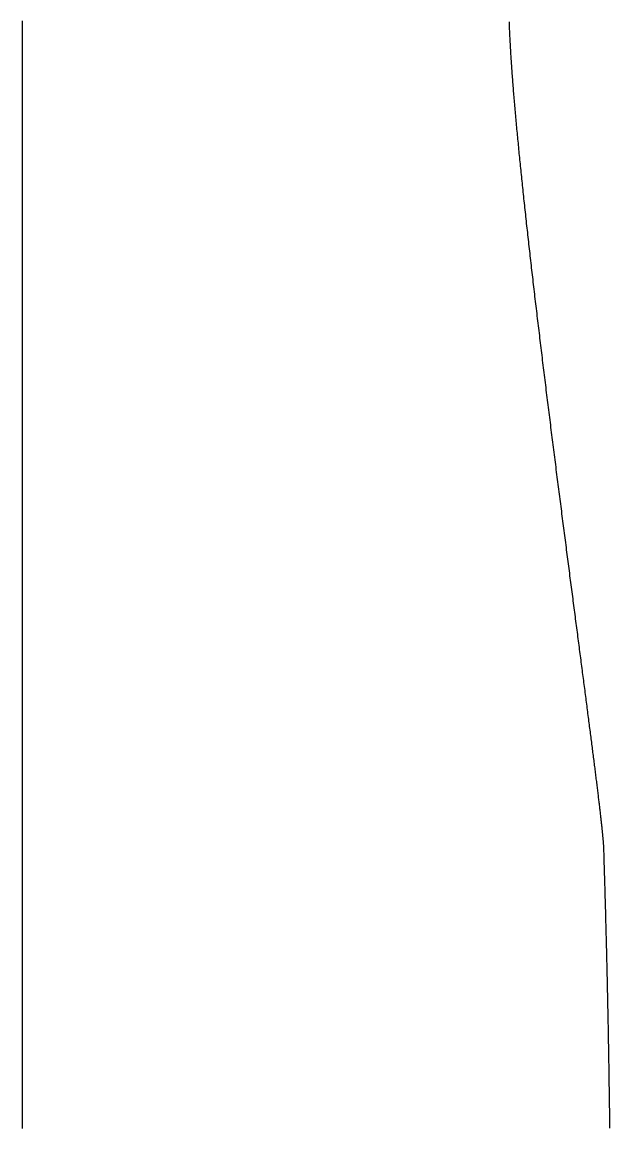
# Model space of a CAD drawing. Header units: metres. Extents: x -47 to 47, y -108 to 108.
# Drawn here: x -47.36 to -30.77, y -14.98 to 16.19 of the extents above; entities that cross this region are included whole.
import ezdxf

# ---------------------------------------------------------------- set-up
doc = ezdxf.new("R2010")
doc.units = ezdxf.units.M

msp = doc.modelspace()

# ---------------------------------------------------------------- linework, layer by layer
for points in [[(-47.362, 16.226), (-47.362, 16.176), (-47.362, 16.126), (-47.362, 16.076), (-47.362, 16.026), (-47.362, 15.976), (-47.362, 15.926), (-47.362, 15.876), (-47.362, 15.826), (-47.362, 15.776), (-47.362, 15.726), (-47.362, 15.676), (-47.362, 15.626), (-47.362, 15.576), (-47.362, 15.526), (-47.362, 15.476), (-47.362, 15.426), (-47.362, 15.376), (-47.362, 15.326), (-47.362, 15.276), (-47.362, 15.226), (-47.362, 15.176), (-47.362, 15.126), (-47.362, 15.076), (-47.362, 15.026), (-47.362, 14.976), (-47.362, 14.926), (-47.362, 14.876), (-47.362, 14.826), (-47.362, 14.776), (-47.362, 14.726), (-47.362, 14.676), (-47.362, 14.626), (-47.362, 14.576), (-47.362, 14.526), (-47.362, 14.476), (-47.362, 14.426), (-47.362, 14.376), (-47.362, 14.326), (-47.362, 14.276), (-47.362, 14.226), (-47.362, 14.176), (-47.362, 14.126), (-47.362, 14.076), (-47.362, 14.026), (-47.362, 13.976), (-47.362, 13.926), (-47.362, 13.876), (-47.362, 13.826), (-47.362, 13.776), (-47.362, 13.726), (-47.362, 13.676), (-47.362, 13.626), (-47.362, 13.576), (-47.362, 13.526), (-47.362, 13.476), (-47.362, 13.426), (-47.362, 13.376), (-47.362, 13.326), (-47.362, 13.276), (-47.362, 13.226), (-47.362, 13.176), (-47.362, 13.126), (-47.362, 13.076), (-47.362, 13.026), (-47.362, 12.976), (-47.362, 12.926), (-47.362, 12.876), (-47.362, 12.826), (-47.362, 12.776), (-47.362, 12.726), (-47.362, 12.676), (-47.362, 12.626), (-47.362, 12.576), (-47.362, 12.526), (-47.362, 12.476), (-47.362, 12.426), (-47.362, 12.376), (-47.362, 12.326), (-47.362, 12.276), (-47.362, 12.226), (-47.362, 12.176), (-47.362, 12.126), (-47.362, 12.076), (-47.362, 12.026), (-47.362, 11.976), (-47.362, 11.926), (-47.362, 11.876), (-47.362, 11.826), (-47.362, 11.776), (-47.362, 11.726), (-47.362, 11.676), (-47.362, 11.626), (-47.362, 11.576), (-47.362, 11.526), (-47.362, 11.476), (-47.362, 11.426), (-47.362, 11.376), (-47.362, 11.326), (-47.362, 11.276), (-47.362, 11.226), (-47.362, 11.176), (-47.362, 11.126), (-47.362, 11.076), (-47.362, 11.026), (-47.362, 10.976), (-47.362, 10.926), (-47.362, 10.876), (-47.362, 10.826), (-47.362, 10.776), (-47.362, 10.726), (-47.362, 10.676), (-47.362, 10.626), (-47.362, 10.576), (-47.362, 10.526), (-47.362, 10.476), (-47.362, 10.426), (-47.362, 10.376), (-47.362, 10.326), (-47.362, 10.276), (-47.362, 10.226), (-47.362, 10.176), (-47.362, 10.126), (-47.362, 10.076), (-47.362, 10.026), (-47.362, 9.976), (-47.362, 9.926), (-47.362, 9.876), (-47.362, 9.826), (-47.362, 9.776), (-47.362, 9.726), (-47.362, 9.676), (-47.362, 9.626), (-47.362, 9.576), (-47.362, 9.526), (-47.362, 9.476), (-47.362, 9.426), (-47.362, 9.376), (-47.362, 9.326), (-47.362, 9.276), (-47.362, 9.226), (-47.362, 9.176), (-47.362, 9.126), (-47.362, 9.076), (-47.362, 9.026), (-47.362, 8.976), (-47.362, 8.926), (-47.362, 8.876), (-47.362, 8.826), (-47.362, 8.776), (-47.362, 8.726), (-47.362, 8.676), (-47.362, 8.626), (-47.362, 8.576), (-47.362, 8.526), (-47.362, 8.476), (-47.362, 8.426), (-47.362, 8.376), (-47.362, 8.326), (-47.362, 8.276), (-47.362, 8.226), (-47.362, 8.176), (-47.362, 8.126), (-47.362, 8.076), (-47.362, 8.026), (-47.362, 7.976), (-47.362, 7.926), (-47.362, 7.876), (-47.362, 7.826), (-47.362, 7.776), (-47.362, 7.726), (-47.362, 7.676), (-47.362, 7.626), (-47.362, 7.576), (-47.362, 7.526), (-47.362, 7.476), (-47.362, 7.426), (-47.362, 7.376), (-47.362, 7.326), (-47.362, 7.276), (-47.362, 7.226), (-47.362, 7.176), (-47.362, 7.126), (-47.362, 7.076), (-47.362, 7.026), (-47.362, 6.976), (-47.362, 6.926), (-47.362, 6.876), (-47.362, 6.826), (-47.362, 6.776), (-47.362, 6.726), (-47.362, 6.676), (-47.362, 6.626), (-47.362, 6.576), (-47.362, 6.526), (-47.362, 6.476), (-47.362, 6.425), (-47.362, 6.375), (-47.362, 6.325), (-47.362, 6.275), (-47.362, 6.225), (-47.362, 6.175), (-47.362, 6.125), (-47.362, 6.075), (-47.362, 6.025), (-47.362, 5.975), (-47.362, 5.925), (-47.362, 5.875), (-47.362, 5.825), (-47.362, 5.775), (-47.362, 5.725), (-47.362, 5.675), (-47.362, 5.625), (-47.362, 5.575), (-47.362, 5.525), (-47.362, 5.475), (-47.362, 5.425), (-47.362, 5.375), (-47.362, 5.325), (-47.362, 5.275), (-47.362, 5.225), (-47.362, 5.175), (-47.362, 5.125), (-47.362, 5.075), (-47.362, 5.025), (-47.362, 4.975), (-47.362, 4.925), (-47.362, 4.875), (-47.362, 4.825), (-47.362, 4.775), (-47.362, 4.725), (-47.362, 4.675), (-47.362, 4.625), (-47.362, 4.575), (-47.362, 4.525), (-47.362, 4.475), (-47.362, 4.425), (-47.362, 4.375), (-47.362, 4.325), (-47.362, 4.275), (-47.362, 4.225), (-47.362, 4.175), (-47.362, 4.125), (-47.362, 4.075), (-47.362, 4.025), (-47.362, 3.975), (-47.362, 3.925), (-47.362, 3.875), (-47.362, 3.825), (-47.362, 3.775), (-47.362, 3.725), (-47.362, 3.675), (-47.362, 3.625), (-47.362, 3.575), (-47.362, 3.525), (-47.362, 3.475), (-47.362, 3.425), (-47.362, 3.375), (-47.362, 3.325), (-47.362, 3.275), (-47.362, 3.225), (-47.362, 3.175), (-47.362, 3.125), (-47.362, 3.075), (-47.362, 3.025), (-47.362, 2.975), (-47.362, 2.925), (-47.362, 2.875), (-47.362, 2.825), (-47.362, 2.775), (-47.362, 2.725), (-47.362, 2.675), (-47.362, 2.625), (-47.362, 2.575), (-47.362, 2.525), (-47.362, 2.475), (-47.362, 2.425), (-47.362, 2.375), (-47.362, 2.325), (-47.362, 2.275), (-47.362, 2.225), (-47.362, 2.175), (-47.362, 2.125), (-47.362, 2.075), (-47.362, 2.025), (-47.362, 1.975), (-47.362, 1.925), (-47.362, 1.875), (-47.362, 1.825), (-47.362, 1.775), (-47.362, 1.725), (-47.362, 1.675), (-47.362, 1.625), (-47.362, 1.575), (-47.362, 1.525), (-47.362, 1.475), (-47.362, 1.425), (-47.362, 1.375), (-47.362, 1.325), (-47.362, 1.275), (-47.362, 1.225), (-47.362, 1.175), (-47.362, 1.125), (-47.362, 1.075), (-47.362, 1.025), (-47.362, 0.975), (-47.362, 0.925), (-47.362, 0.875), (-47.362, 0.825), (-47.362, 0.775), (-47.362, 0.725), (-47.362, 0.675), (-47.362, 0.625), (-47.362, 0.575), (-47.362, 0.525), (-47.362, 0.475), (-47.362, 0.425), (-47.362, 0.375), (-47.362, 0.325), (-47.362, 0.275), (-47.362, 0.225), (-47.362, 0.175), (-47.362, 0.125), (-47.362, 0.075), (-47.362, 0.025), (-47.362, -0.025), (-47.362, -0.075), (-47.362, -0.125), (-47.362, -0.175), (-47.362, -0.225), (-47.362, -0.275), (-47.362, -0.325), (-47.362, -0.375), (-47.362, -0.425), (-47.362, -0.475), (-47.362, -0.525), (-47.362, -0.575), (-47.362, -0.625), (-47.362, -0.675), (-47.362, -0.725), (-47.362, -0.775), (-47.362, -0.825), (-47.362, -0.875), (-47.362, -0.925), (-47.362, -0.975), (-47.362, -1.025), (-47.362, -1.075), (-47.362, -1.125), (-47.362, -1.175), (-47.362, -1.225), (-47.362, -1.275), (-47.362, -1.325), (-47.362, -1.375), (-47.362, -1.425), (-47.362, -1.475), (-47.362, -1.525), (-47.362, -1.575), (-47.362, -1.625), (-47.362, -1.675), (-47.362, -1.725), (-47.362, -1.775), (-47.362, -1.825), (-47.362, -1.875), (-47.362, -1.925), (-47.362, -1.975), (-47.362, -2.025), (-47.362, -2.075), (-47.362, -2.125), (-47.362, -2.175), (-47.362, -2.225), (-47.362, -2.275), (-47.362, -2.325), (-47.362, -2.375), (-47.362, -2.425), (-47.362, -2.475), (-47.362, -2.525), (-47.362, -2.575), (-47.362, -2.625), (-47.362, -2.675), (-47.362, -2.725), (-47.362, -2.775), (-47.362, -2.825), (-47.362, -2.875), (-47.362, -2.925), (-47.362, -2.975), (-47.362, -3.025), (-47.362, -3.075), (-47.362, -3.125), (-47.362, -3.175), (-47.362, -3.225), (-47.362, -3.275), (-47.362, -3.325), (-47.362, -3.375), (-47.362, -3.425), (-47.362, -3.475), (-47.362, -3.525), (-47.362, -3.575), (-47.362, -3.625), (-47.362, -3.675), (-47.362, -3.725), (-47.362, -3.775), (-47.362, -3.825), (-47.362, -3.875), (-47.362, -3.925), (-47.362, -3.975), (-47.362, -4.025), (-47.362, -4.075), (-47.362, -4.125), (-47.362, -4.175), (-47.362, -4.225), (-47.362, -4.275), (-47.362, -4.325), (-47.362, -4.375), (-47.362, -4.425), (-47.362, -4.475), (-47.362, -4.525), (-47.362, -4.575), (-47.362, -4.625), (-47.362, -4.675), (-47.362, -4.725), (-47.362, -4.775), (-47.362, -4.825), (-47.362, -4.875), (-47.362, -4.925), (-47.362, -4.975), (-47.362, -5.025), (-47.362, -5.075), (-47.362, -5.125), (-47.362, -5.175), (-47.362, -5.225), (-47.362, -5.275), (-47.362, -5.325), (-47.362, -5.375), (-47.362, -5.425), (-47.362, -5.475), (-47.362, -5.525), (-47.362, -5.575), (-47.362, -5.625), (-47.362, -5.675), (-47.362, -5.725), (-47.362, -5.775), (-47.362, -5.825), (-47.362, -5.875), (-47.362, -5.925), (-47.362, -5.975), (-47.362, -6.025), (-47.362, -6.075), (-47.362, -6.125), (-47.362, -6.175), (-47.362, -6.225), (-47.362, -6.275), (-47.362, -6.325), (-47.362, -6.375), (-47.362, -6.425), (-47.362, -6.476), (-47.362, -6.526), (-47.362, -6.576), (-47.362, -6.626), (-47.362, -6.676), (-47.362, -6.726), (-47.362, -6.776), (-47.362, -6.826), (-47.362, -6.876), (-47.362, -6.926), (-47.362, -6.976), (-47.362, -7.026), (-47.362, -7.076), (-47.362, -7.126), (-47.362, -7.176), (-47.362, -7.226), (-47.362, -7.276), (-47.362, -7.326), (-47.362, -7.376), (-47.362, -7.426), (-47.362, -7.476), (-47.362, -7.526), (-47.362, -7.576), (-47.362, -7.626), (-47.362, -7.676), (-47.362, -7.726), (-47.362, -7.776), (-47.362, -7.826), (-47.362, -7.876), (-47.362, -7.926), (-47.362, -7.976), (-47.362, -8.026), (-47.362, -8.076), (-47.362, -8.126), (-47.362, -8.176), (-47.362, -8.226), (-47.362, -8.276), (-47.362, -8.326), (-47.362, -8.376), (-47.362, -8.426), (-47.362, -8.476), (-47.362, -8.526), (-47.362, -8.576), (-47.362, -8.626), (-47.362, -8.676), (-47.362, -8.726), (-47.362, -8.776), (-47.362, -8.826), (-47.362, -8.876), (-47.362, -8.926), (-47.362, -8.976), (-47.362, -9.026), (-47.362, -9.076), (-47.362, -9.126), (-47.362, -9.176), (-47.362, -9.226), (-47.362, -9.276), (-47.362, -9.326), (-47.362, -9.376), (-47.362, -9.426), (-47.362, -9.476), (-47.362, -9.526), (-47.362, -9.576), (-47.362, -9.626), (-47.362, -9.676), (-47.362, -9.726), (-47.362, -9.776), (-47.362, -9.826), (-47.362, -9.876), (-47.362, -9.926), (-47.362, -9.976), (-47.362, -10.026), (-47.362, -10.076), (-47.362, -10.126), (-47.362, -10.176), (-47.362, -10.226), (-47.362, -10.276), (-47.362, -10.326), (-47.362, -10.376), (-47.362, -10.426), (-47.362, -10.476), (-47.362, -10.526), (-47.362, -10.576), (-47.362, -10.626), (-47.362, -10.676), (-47.362, -10.726), (-47.362, -10.776), (-47.362, -10.826), (-47.362, -10.876), (-47.362, -10.926), (-47.362, -10.976), (-47.362, -11.026), (-47.362, -11.076), (-47.362, -11.126), (-47.362, -11.176), (-47.362, -11.226), (-47.362, -11.276), (-47.362, -11.326), (-47.362, -11.376), (-47.362, -11.426), (-47.362, -11.476), (-47.362, -11.526), (-47.362, -11.576), (-47.362, -11.626), (-47.362, -11.676), (-47.362, -11.726), (-47.362, -11.776), (-47.362, -11.826), (-47.362, -11.876), (-47.362, -11.926), (-47.362, -11.976), (-47.362, -12.026), (-47.362, -12.076), (-47.362, -12.126), (-47.362, -12.176), (-47.362, -12.226), (-47.362, -12.276), (-47.362, -12.326), (-47.362, -12.376), (-47.362, -12.426), (-47.362, -12.476), (-47.362, -12.526), (-47.362, -12.576), (-47.362, -12.626), (-47.362, -12.676), (-47.362, -12.726), (-47.362, -12.776), (-47.362, -12.826), (-47.362, -12.876), (-47.362, -12.926), (-47.362, -12.976), (-47.362, -13.026), (-47.362, -13.076), (-47.362, -13.126), (-47.362, -13.176), (-47.362, -13.226), (-47.362, -13.276), (-47.362, -13.326), (-47.362, -13.376), (-47.362, -13.426), (-47.362, -13.476), (-47.362, -13.526), (-47.362, -13.576), (-47.362, -13.626), (-47.362, -13.676), (-47.362, -13.726), (-47.362, -13.776), (-47.362, -13.826), (-47.362, -13.876), (-47.362, -13.926), (-47.362, -13.976), (-47.362, -14.026), (-47.362, -14.076), (-47.362, -14.126), (-47.362, -14.176), (-47.362, -14.226), (-47.362, -14.276), (-47.362, -14.326), (-47.362, -14.376), (-47.362, -14.426), (-47.362, -14.476), (-47.362, -14.526), (-47.362, -14.576), (-47.362, -14.626), (-47.362, -14.676), (-47.362, -14.726), (-47.362, -14.776), (-47.362, -14.826), (-47.362, -14.876), (-47.362, -14.926), (-47.362, -14.976), (-47.362, -15.026)], [(-30.943, -7.111), (-30.944, -7.1), (-30.944, -7.089), (-30.945, -7.078), (-30.945, -7.066), (-30.946, -7.053), (-30.947, -7.041), (-30.947, -7.027), (-30.948, -7.013), (-30.949, -6.999), (-30.95, -6.984), (-30.951, -6.969), (-30.953, -6.953), (-30.954, -6.937), (-30.955, -6.921), (-30.957, -6.904), (-30.958, -6.886), (-30.96, -6.868), (-30.961, -6.85), (-30.963, -6.831), (-30.965, -6.811), (-30.967, -6.792), (-30.968, -6.771), (-30.97, -6.751), (-30.973, -6.729), (-30.975, -6.708), (-30.977, -6.686), (-30.979, -6.663), (-30.981, -6.641), (-30.984, -6.617), (-30.986, -6.593), (-30.989, -6.569), (-30.991, -6.545), (-30.994, -6.52), (-30.997, -6.494), (-30.999, -6.468), (-31.002, -6.442), (-31.005, -6.415), (-31.008, -6.388), (-31.011, -6.361), (-31.014, -6.333), (-31.018, -6.304), (-31.021, -6.276), (-31.024, -6.246), (-31.027, -6.217), (-31.031, -6.187), (-31.034, -6.157), (-31.038, -6.126), (-31.041, -6.095), (-31.045, -6.063), (-31.049, -6.031), (-31.053, -5.999), (-31.056, -5.966), (-31.06, -5.933), (-31.064, -5.9), (-31.068, -5.866), (-31.072, -5.831), (-31.077, -5.797), (-31.081, -5.762), (-31.085, -5.726), (-31.089, -5.691), (-31.094, -5.655), (-31.098, -5.618), (-31.103, -5.581), (-31.107, -5.544), (-31.112, -5.507), (-31.116, -5.469), (-31.121, -5.43), (-31.126, -5.392), (-31.131, -5.353), (-31.135, -5.313), (-31.14, -5.274), (-31.145, -5.234), (-31.15, -5.193), (-31.155, -5.153), (-31.161, -5.111), (-31.166, -5.07), (-31.171, -5.028), (-31.176, -4.986), (-31.181, -4.944), (-31.187, -4.901), (-31.192, -4.858), (-31.198, -4.815), (-31.203, -4.771), (-31.209, -4.727), (-31.214, -4.682), (-31.22, -4.638), (-31.226, -4.593), (-31.232, -4.547), (-31.237, -4.502), (-31.243, -4.456), (-31.249, -4.41), (-31.255, -4.363), (-31.261, -4.316), (-31.267, -4.269), (-31.273, -4.222), (-31.279, -4.174), (-31.285, -4.126), (-31.292, -4.077), (-31.298, -4.029), (-31.304, -3.98), (-31.31, -3.93), (-31.317, -3.881), (-31.323, -3.831), (-31.33, -3.781), (-31.336, -3.731), (-31.343, -3.68), (-31.349, -3.629), (-31.356, -3.578), (-31.363, -3.526), (-31.369, -3.475), (-31.376, -3.422), (-31.383, -3.37), (-31.39, -3.318), (-31.396, -3.265), (-31.403, -3.212), (-31.41, -3.158), (-31.417, -3.105), (-31.424, -3.051), (-31.431, -2.997), (-31.438, -2.942), (-31.445, -2.888), (-31.453, -2.833), (-31.46, -2.778), (-31.467, -2.722), (-31.474, -2.667), (-31.481, -2.611), (-31.489, -2.555), (-31.496, -2.499), (-31.503, -2.442), (-31.511, -2.385), (-31.518, -2.328), (-31.526, -2.271), (-31.533, -2.213), (-31.541, -2.156), (-31.548, -2.098), (-31.556, -2.04), (-31.564, -1.981), (-31.571, -1.923), (-31.579, -1.864), (-31.587, -1.805), (-31.594, -1.746), (-31.602, -1.686), (-31.61, -1.627), (-31.618, -1.567), (-31.626, -1.507), (-31.633, -1.447), (-31.641, -1.386), (-31.649, -1.326), (-31.657, -1.265), (-31.665, -1.204), (-31.673, -1.142), (-31.681, -1.081), (-31.689, -1.02), (-31.697, -0.958), (-31.706, -0.896), (-31.714, -0.834), (-31.722, -0.771), (-31.73, -0.709), (-31.738, -0.646), (-31.746, -0.583), (-31.755, -0.52), (-31.763, -0.457), (-31.771, -0.394), (-31.779, -0.33), (-31.788, -0.267), (-31.796, -0.203), (-31.804, -0.139), (-31.813, -0.075), (-31.821, -0.01), (-31.83, 0.054), (-31.838, 0.119), (-31.847, 0.183), (-31.855, 0.248), (-31.863, 0.313), (-31.872, 0.379), (-31.88, 0.444), (-31.889, 0.509), (-31.898, 0.575), (-31.906, 0.641), (-31.915, 0.707), (-31.923, 0.773), (-31.932, 0.839), (-31.941, 0.905), (-31.949, 0.971), (-31.958, 1.038), (-31.966, 1.104), (-31.975, 1.171), (-31.984, 1.238), (-31.993, 1.305), (-32.001, 1.372), (-32.01, 1.439), (-32.019, 1.507), (-32.027, 1.574), (-32.036, 1.642), (-32.045, 1.709), (-32.054, 1.777), (-32.062, 1.845), (-32.071, 1.913), (-32.08, 1.981), (-32.089, 2.049), (-32.098, 2.117), (-32.106, 2.186), (-32.115, 2.254), (-32.124, 2.322), (-32.133, 2.391), (-32.142, 2.46), (-32.151, 2.528), (-32.159, 2.597), (-32.168, 2.666), (-32.177, 2.735), (-32.186, 2.804), (-32.195, 2.873), (-32.204, 2.942), (-32.213, 3.011), (-32.222, 3.081), (-32.23, 3.15), (-32.239, 3.219), (-32.248, 3.289), (-32.257, 3.358), (-32.266, 3.428), (-32.275, 3.498), (-32.284, 3.567), (-32.293, 3.637), (-32.302, 3.707), (-32.31, 3.777), (-32.319, 3.847), (-32.328, 3.916), (-32.337, 3.986), (-32.346, 4.056), (-32.355, 4.126), (-32.364, 4.196), (-32.373, 4.266), (-32.381, 4.337), (-32.39, 4.407), (-32.399, 4.477), (-32.408, 4.547), (-32.417, 4.617), (-32.426, 4.687), (-32.435, 4.758), (-32.443, 4.828), (-32.452, 4.898), (-32.461, 4.968), (-32.47, 5.039), (-32.479, 5.109), (-32.487, 5.179), (-32.496, 5.25), (-32.505, 5.32), (-32.514, 5.39), (-32.523, 5.46), (-32.531, 5.531), (-32.54, 5.601), (-32.549, 5.671), (-32.557, 5.741), (-32.566, 5.812), (-32.575, 5.882), (-32.584, 5.952), (-32.592, 6.022), (-32.601, 6.092), (-32.61, 6.163), (-32.618, 6.233), (-32.627, 6.303), (-32.635, 6.373), (-32.644, 6.443), (-32.653, 6.513), (-32.661, 6.583), (-32.67, 6.653), (-32.678, 6.723), (-32.687, 6.792), (-32.695, 6.862), (-32.704, 6.932), (-32.712, 7.002), (-32.721, 7.071), (-32.729, 7.141), (-32.738, 7.21), (-32.746, 7.28), (-32.754, 7.349), (-32.763, 7.419), (-32.771, 7.488), (-32.779, 7.557), (-32.788, 7.626), (-32.796, 7.696), (-32.804, 7.765), (-32.812, 7.834), (-32.821, 7.903), (-32.829, 7.971), (-32.837, 8.04), (-32.845, 8.109), (-32.853, 8.177), (-32.861, 8.246), (-32.87, 8.314), (-32.878, 8.383), (-32.886, 8.451), (-32.894, 8.519), (-32.902, 8.587), (-32.91, 8.655), (-32.918, 8.723), (-32.925, 8.791), (-32.933, 8.858), (-32.941, 8.926), (-32.949, 8.994), (-32.957, 9.061), (-32.965, 9.128), (-32.972, 9.195), (-32.98, 9.262), (-32.988, 9.329), (-32.995, 9.396), (-33.003, 9.463), (-33.011, 9.529), (-33.018, 9.596), (-33.026, 9.662), (-33.033, 9.728), (-33.041, 9.794), (-33.048, 9.86), (-33.056, 9.926), (-33.063, 9.992), (-33.07, 10.057), (-33.078, 10.123), (-33.085, 10.188), (-33.092, 10.253), (-33.099, 10.318), (-33.107, 10.383), (-33.114, 10.447), (-33.121, 10.512), (-33.128, 10.576), (-33.135, 10.64), (-33.142, 10.705), (-33.149, 10.768), (-33.156, 10.832), (-33.163, 10.896), (-33.17, 10.959), (-33.176, 11.022), (-33.183, 11.085), (-33.19, 11.148), (-33.197, 11.211), (-33.203, 11.274), (-33.21, 11.336), (-33.217, 11.398), (-33.223, 11.46), (-33.23, 11.522), (-33.236, 11.584), (-33.243, 11.645), (-33.249, 11.707), (-33.255, 11.768), (-33.262, 11.829), (-33.268, 11.889), (-33.274, 11.95), (-33.28, 12.01), (-33.286, 12.07), (-33.292, 12.13), (-33.298, 12.19), (-33.304, 12.249), (-33.31, 12.309), (-33.316, 12.368), (-33.322, 12.427), (-33.328, 12.485), (-33.334, 12.544), (-33.339, 12.602), (-33.345, 12.66), (-33.351, 12.718), (-33.356, 12.775), (-33.362, 12.833), (-33.367, 12.89), (-33.373, 12.947), (-33.378, 13.003), (-33.383, 13.06), (-33.389, 13.116), (-33.394, 13.172), (-33.399, 13.228), (-33.404, 13.283), (-33.409, 13.338), (-33.414, 13.393), (-33.419, 13.448), (-33.424, 13.502), (-33.429, 13.557), (-33.434, 13.611), (-33.439, 13.664), (-33.443, 13.718), (-33.448, 13.771), (-33.453, 13.824), (-33.457, 13.877), (-33.462, 13.929), (-33.466, 13.981), (-33.471, 14.033), (-33.475, 14.085), (-33.479, 14.136), (-33.483, 14.187), (-33.488, 14.238), (-33.492, 14.288), (-33.496, 14.339), (-33.5, 14.389), (-33.504, 14.438), (-33.507, 14.488), (-33.511, 14.537), (-33.515, 14.585), (-33.519, 14.634), (-33.522, 14.682), (-33.526, 14.73), (-33.529, 14.778), (-33.533, 14.825), (-33.536, 14.872), (-33.539, 14.919), (-33.543, 14.965), (-33.546, 15.011), (-33.549, 15.057), (-33.552, 15.102), (-33.555, 15.147), (-33.558, 15.192), (-33.561, 15.237), (-33.564, 15.281), (-33.566, 15.325), (-33.569, 15.368), (-33.572, 15.412), (-33.574, 15.454), (-33.577, 15.497), (-33.579, 15.539), (-33.581, 15.581), (-33.584, 15.623), (-33.586, 15.664), (-33.588, 15.705), (-33.59, 15.745), (-33.592, 15.785), (-33.594, 15.825), (-33.596, 15.865), (-33.598, 15.904), (-33.599, 15.943), (-33.601, 15.981), (-33.603, 16.019), (-33.604, 16.057), (-33.606, 16.094), (-33.607, 16.131), (-33.608, 16.168), (-33.609, 16.204)], [(-30.771, -15.016), (-30.772, -14.966), (-30.773, -14.916), (-30.773, -14.866), (-30.774, -14.816), (-30.775, -14.766), (-30.775, -14.716), (-30.776, -14.665), (-30.776, -14.615), (-30.777, -14.565), (-30.778, -14.515), (-30.778, -14.465), (-30.779, -14.415), (-30.78, -14.365), (-30.78, -14.315), (-30.781, -14.265), (-30.782, -14.215), (-30.783, -14.165), (-30.783, -14.115), (-30.784, -14.065), (-30.785, -14.015), (-30.785, -13.965), (-30.786, -13.915), (-30.787, -13.865), (-30.788, -13.815), (-30.788, -13.765), (-30.789, -13.715), (-30.79, -13.665), (-30.791, -13.615), (-30.791, -13.565), (-30.792, -13.514), (-30.793, -13.464), (-30.794, -13.414), (-30.795, -13.364), (-30.795, -13.314), (-30.796, -13.264), (-30.797, -13.214), (-30.798, -13.164), (-30.799, -13.114), (-30.799, -13.064), (-30.8, -13.014), (-30.801, -12.964), (-30.802, -12.914), (-30.803, -12.864), (-30.804, -12.814), (-30.805, -12.764), (-30.805, -12.714), (-30.806, -12.664), (-30.807, -12.614), (-30.808, -12.564), (-30.809, -12.514), (-30.81, -12.464), (-30.811, -12.414), (-30.812, -12.364), (-30.813, -12.314), (-30.814, -12.263), (-30.814, -12.213), (-30.815, -12.163), (-30.816, -12.113), (-30.817, -12.063), (-30.818, -12.013), (-30.819, -11.963), (-30.82, -11.913), (-30.821, -11.863), (-30.822, -11.813), (-30.823, -11.763), (-30.824, -11.713), (-30.825, -11.663), (-30.826, -11.613), (-30.827, -11.563), (-30.828, -11.513), (-30.829, -11.463), (-30.83, -11.413), (-30.831, -11.363), (-30.832, -11.313), (-30.833, -11.263), (-30.834, -11.213), (-30.835, -11.163), (-30.837, -11.113), (-30.838, -11.063), (-30.839, -11.013), (-30.84, -10.963), (-30.841, -10.913), (-30.842, -10.862), (-30.843, -10.812), (-30.844, -10.762), (-30.845, -10.712), (-30.846, -10.662), (-30.848, -10.612), (-30.849, -10.562), (-30.85, -10.512), (-30.851, -10.462), (-30.852, -10.412), (-30.853, -10.362), (-30.854, -10.312), (-30.856, -10.262), (-30.857, -10.212), (-30.858, -10.162), (-30.859, -10.112), (-30.86, -10.062), (-30.862, -10.012), (-30.863, -9.962), (-30.864, -9.912), (-30.865, -9.862), (-30.867, -9.812), (-30.868, -9.762), (-30.869, -9.712), (-30.87, -9.662), (-30.872, -9.612), (-30.873, -9.562), (-30.874, -9.512), (-30.875, -9.462), (-30.877, -9.412), (-30.878, -9.362), (-30.879, -9.312), (-30.881, -9.262), (-30.882, -9.211), (-30.883, -9.161), (-30.885, -9.111), (-30.886, -9.061), (-30.887, -9.011), (-30.889, -8.961), (-30.89, -8.911), (-30.891, -8.861), (-30.893, -8.811), (-30.894, -8.761), (-30.895, -8.711), (-30.897, -8.661), (-30.898, -8.611), (-30.9, -8.561), (-30.901, -8.511), (-30.902, -8.461), (-30.904, -8.411), (-30.905, -8.361), (-30.907, -8.311), (-30.908, -8.261), (-30.91, -8.211), (-30.911, -8.161), (-30.913, -8.111), (-30.914, -8.061), (-30.915, -8.011), (-30.917, -7.961), (-30.918, -7.911), (-30.92, -7.861), (-30.921, -7.811), (-30.923, -7.761), (-30.924, -7.711), (-30.926, -7.661), (-30.928, -7.611), (-30.929, -7.561), (-30.931, -7.511), (-30.932, -7.461), (-30.934, -7.411), (-30.935, -7.361), (-30.937, -7.311), (-30.938, -7.261), (-30.94, -7.211), (-30.942, -7.161), (-30.943, -7.111)]]:
    msp.add_lwpolyline(points)

doc.saveas('drawing.dxf')
